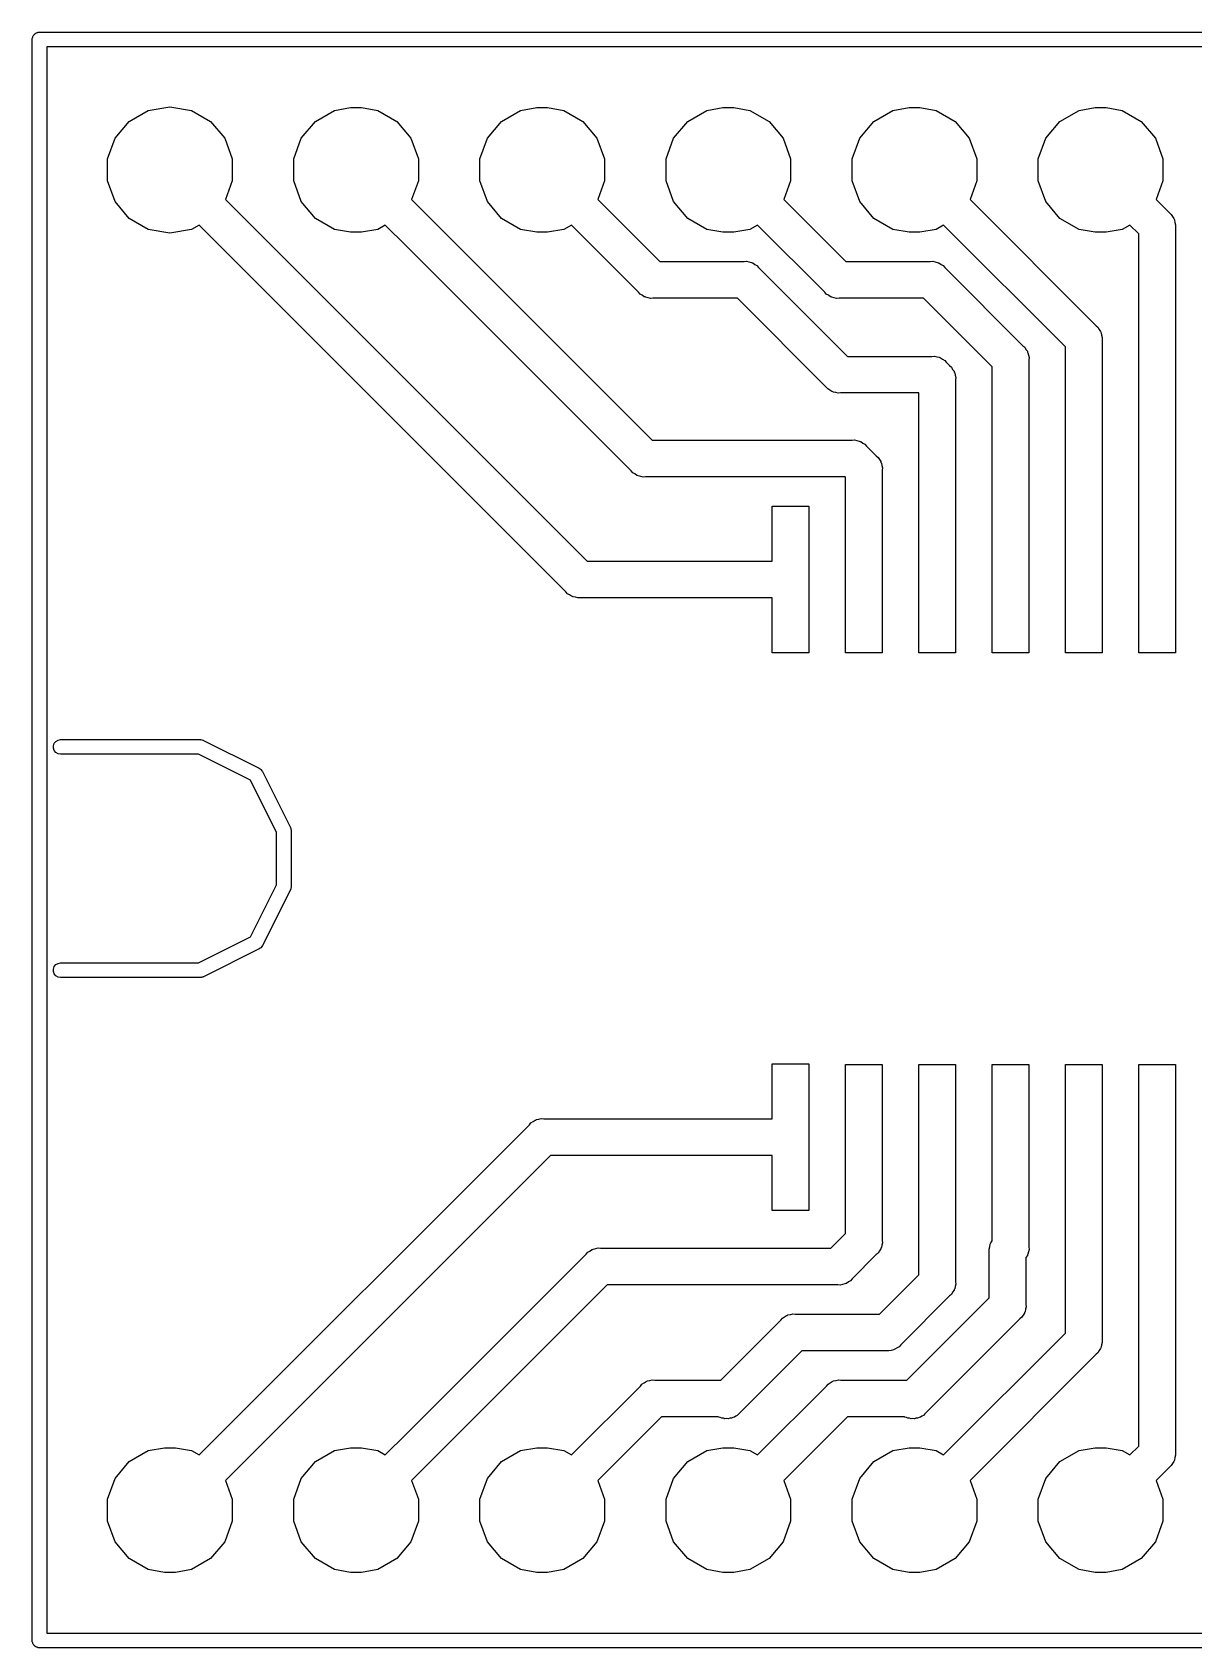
# Model space of a CAD drawing. Extents: x 121.3 to 153, y -103.5 to -81.4.
# Drawn here: x 121.31 to 137.16, y -103.48 to -81.43 of the extents above; entities that cross this region are included whole.
import ezdxf

# ---------------------------------------------------------------- set-up
doc = ezdxf.new("R2010")
doc.units = 0
doc.header["$MEASUREMENT"] = 0
doc.layers.add('BLACK', color=7, linetype='CONTINUOUS')

msp = doc.modelspace()

# ---------------------------------------------------------------- linework, layer by layer
at = {"layer": 'BLACK', "linetype": 'CONTINUOUS'}
for p, q in [((121.312, -81.5164), (121.315, -81.508)), ((121.312, -81.5253), (121.312, -81.5164)), ((121.312, -103.387), (121.312, -81.5253)), ((121.315, -81.508), (121.317, -81.4993)), ((121.317, -81.4993), (121.321, -81.4916)), ((121.321, -81.4916), (121.324, -81.4832)), ((121.324, -81.4832), (121.33, -81.4764)), ((121.33, -81.4764), (121.334, -81.4687)), ((121.334, -81.4687), (121.341, -81.463)), ((121.341, -81.463), (121.347, -81.4562)), ((121.347, -81.4562), (121.354, -81.4518)), ((121.354, -81.4518), (121.361, -81.4461)), ((121.361, -81.4461), (121.37, -81.443)), ((121.37, -81.443), (121.377, -81.4386)), ((121.377, -81.4386), (121.386, -81.437)), ((121.386, -81.437), (121.394, -81.434)), ((121.394, -81.434), (121.403, -81.434)), ((121.403, -81.434), (121.403, -81.434)), ((121.403, -81.434), (152.917, -81.434)), ((121.512, -81.634), (121.512, -103.278)), ((152.808, -81.634), (121.512, -81.634)), ((122.443, -82.8804), (122.635, -82.6508)), ((122.635, -82.6508), (122.895, -82.5009)), ((122.895, -82.5009), (123.19, -82.4489)), ((123.19, -82.4489), (123.485, -82.5009)), ((123.485, -82.5009), (123.745, -82.6508)), ((123.745, -82.6508), (123.937, -82.8804)), ((124.983, -82.8804), (125.175, -82.6508)), ((125.175, -82.6508), (125.435, -82.5009)), ((125.435, -82.5009), (125.656, -82.462)), ((125.656, -82.462), (125.804, -82.462)), ((125.804, -82.462), (126.025, -82.5009)), ((126.025, -82.5009), (126.285, -82.6508)), ((126.285, -82.6508), (126.477, -82.8804)), ((127.523, -82.8804), (127.715, -82.6508)), ((127.715, -82.6508), (127.975, -82.5009)), ((127.975, -82.5009), (128.196, -82.462)), ((128.196, -82.462), (128.344, -82.462)), ((128.344, -82.462), (128.565, -82.5009)), ((128.565, -82.5009), (128.825, -82.6508)), ((128.825, -82.6508), (129.017, -82.8804)), ((130.063, -82.8804), (130.255, -82.6508)), ((130.255, -82.6508), (130.515, -82.5009)), ((130.515, -82.5009), (130.736, -82.462)), ((130.736, -82.462), (130.884, -82.462)), ((130.884, -82.462), (131.105, -82.5009)), ((131.105, -82.5009), (131.365, -82.6508)), ((131.365, -82.6508), (131.557, -82.8804)), ((132.603, -82.8804), (132.795, -82.6508)), ((132.795, -82.6508), (133.055, -82.5009)), ((133.055, -82.5009), (133.276, -82.462)), ((133.276, -82.462), (133.424, -82.462)), ((133.424, -82.462), (133.645, -82.5009)), ((133.645, -82.5009), (133.905, -82.6508)), ((133.905, -82.6508), (134.097, -82.8804)), ((135.143, -82.8804), (135.335, -82.6508)), ((135.335, -82.6508), (135.595, -82.5009)), ((135.595, -82.5009), (135.816, -82.462)), ((135.816, -82.462), (135.964, -82.462)), ((135.964, -82.462), (136.185, -82.5009)), ((136.185, -82.5009), (136.445, -82.6508)), ((136.445, -82.6508), (136.637, -82.8804)), ((122.34, -83.1621), (122.443, -82.8804)), ((123.937, -82.8804), (124.04, -83.1621)), ((124.88, -83.1621), (124.983, -82.8804)), ((126.477, -82.8804), (126.58, -83.1621)), ((127.42, -83.1621), (127.523, -82.8804)), ((129.017, -82.8804), (129.12, -83.1621)), ((129.96, -83.1621), (130.063, -82.8804)), ((131.557, -82.8804), (131.66, -83.1621)), ((132.5, -83.1621), (132.603, -82.8804)), ((134.097, -82.8804), (134.2, -83.1621)), ((135.04, -83.1621), (135.143, -82.8804)), ((136.637, -82.8804), (136.74, -83.1621)), ((122.34, -83.4619), (122.34, -83.1621)), ((124.04, -83.1621), (124.04, -83.4619)), ((124.88, -83.4619), (124.88, -83.1621)), ((126.58, -83.1621), (126.58, -83.4619)), ((127.42, -83.4619), (127.42, -83.1621)), ((129.12, -83.1621), (129.12, -83.4619)), ((129.96, -83.4619), (129.96, -83.1621)), ((131.66, -83.1621), (131.66, -83.4619)), ((132.5, -83.4619), (132.5, -83.1621)), ((134.2, -83.1621), (134.2, -83.4619)), ((135.04, -83.4619), (135.04, -83.1621)), ((136.74, -83.1621), (136.74, -83.4619)), ((122.443, -83.7436), (122.34, -83.4619)), ((124.04, -83.4619), (123.948, -83.716)), ((124.983, -83.7436), (124.88, -83.4619)), ((126.58, -83.4619), (126.488, -83.716)), ((127.523, -83.7436), (127.42, -83.4619)), ((129.12, -83.4619), (129.028, -83.716)), ((130.063, -83.7436), (129.96, -83.4619)), ((131.66, -83.4619), (131.568, -83.716)), ((132.603, -83.7436), (132.5, -83.4619)), ((134.2, -83.4619), (134.108, -83.716)), ((135.143, -83.7436), (135.04, -83.4619)), ((136.74, -83.4619), (136.648, -83.716)), ((122.635, -83.9732), (122.443, -83.7436)), ((123.948, -83.716), (128.882, -88.65)), ((125.175, -83.9732), (124.983, -83.7436)), ((126.488, -83.716), (126.772, -84.0007)), ((127.715, -83.9732), (127.523, -83.7436)), ((129.028, -83.716), (129.874, -84.562)), ((130.255, -83.9732), (130.063, -83.7436)), ((131.568, -83.716), (132.414, -84.562)), ((132.795, -83.9732), (132.603, -83.7436)), ((134.108, -83.716), (135.829, -85.4375)), ((135.335, -83.9732), (135.143, -83.7436)), ((136.648, -83.716), (136.829, -83.8975)), ((122.895, -84.1231), (122.635, -83.9732)), ((125.435, -84.1231), (125.175, -83.9732)), ((127.975, -84.1231), (127.715, -83.9732)), ((130.515, -84.1231), (130.255, -83.9732)), ((133.055, -84.1231), (132.795, -83.9732)), ((135.595, -84.1231), (135.335, -83.9732)), ((136.829, -83.8975), (136.854, -83.9188)), ((136.854, -83.9188), (136.871, -83.9475)), ((136.871, -83.9475), (136.89, -83.9747)), ((136.89, -83.9747), (136.893, -83.9855)), ((136.893, -83.9855), (136.899, -83.9952)), ((123.19, -84.1751), (122.895, -84.1231)), ((123.485, -84.1231), (123.19, -84.1751)), ((123.588, -84.0637), (123.485, -84.1231)), ((128.594, -89.0691), (123.588, -84.0637)), ((125.656, -84.162), (125.435, -84.1231)), ((125.804, -84.162), (125.656, -84.162)), ((126.025, -84.1231), (125.804, -84.162)), ((126.128, -84.0637), (126.025, -84.1231)), ((126.419, -84.3542), (126.128, -84.0637)), ((126.772, -84.0007), (126.772, -84.0007)), ((126.772, -84.0007), (129.772, -87)), ((128.196, -84.162), (127.975, -84.1231)), ((128.344, -84.162), (128.196, -84.162)), ((128.565, -84.1231), (128.344, -84.162)), ((128.668, -84.0637), (128.565, -84.1231)), ((129.586, -84.9811), (128.668, -84.0637)), ((130.736, -84.162), (130.515, -84.1231)), ((130.884, -84.162), (130.736, -84.162)), ((131.105, -84.1231), (130.884, -84.162)), ((131.208, -84.0637), (131.105, -84.1231)), ((132.126, -84.9811), (131.208, -84.0637)), ((133.276, -84.162), (133.055, -84.1231)), ((133.424, -84.162), (133.276, -84.162)), ((133.645, -84.1231), (133.424, -84.162)), ((133.748, -84.0637), (133.645, -84.1231)), ((135.41, -85.7256), (133.748, -84.0637)), ((135.816, -84.162), (135.595, -84.1231)), ((135.964, -84.162), (135.816, -84.162)), ((136.185, -84.1231), (135.964, -84.162)), ((136.288, -84.0637), (136.185, -84.1231)), ((136.41, -84.1856), (136.288, -84.0637)), ((136.41, -87.9), (136.41, -84.1856)), ((136.899, -83.9952), (136.904, -84.0278)), ((136.904, -84.0278), (136.913, -84.0599)), ((136.913, -84.0599), (136.91, -84.0929)), ((136.91, -84.0929), (136.91, -89.9)), ((129.484, -87.4191), (126.419, -84.3542)), ((126.419, -84.3542), (126.419, -84.3542)), ((129.874, -84.562), (131.026, -84.562)), ((131.026, -84.562), (131.059, -84.5591)), ((131.059, -84.5591), (131.091, -84.5677)), ((131.091, -84.5677), (131.124, -84.5735)), ((131.124, -84.5735), (131.134, -84.579)), ((131.134, -84.579), (131.144, -84.5819)), ((131.144, -84.5819), (131.172, -84.601)), ((131.172, -84.601), (131.2, -84.6175)), ((131.2, -84.6175), (131.222, -84.6429)), ((131.222, -84.6429), (132.435, -85.856)), ((132.414, -84.562), (133.566, -84.562)), ((133.566, -84.562), (133.599, -84.5591)), ((133.599, -84.5591), (133.631, -84.5677)), ((133.631, -84.5677), (133.664, -84.5735)), ((133.664, -84.5735), (133.674, -84.579)), ((133.674, -84.579), (133.684, -84.5819)), ((133.684, -84.5819), (133.712, -84.601)), ((133.712, -84.601), (133.74, -84.6175)), ((133.74, -84.6175), (133.762, -84.6429)), ((133.762, -84.6429), (134.829, -85.7103)), ((129.607, -85.0065), (129.586, -84.9811)), ((129.636, -85.023), (129.607, -85.0065)), ((129.663, -85.0421), (129.636, -85.023)), ((129.674, -85.045), (129.663, -85.0421)), ((129.683, -85.0505), (129.674, -85.045)), ((129.716, -85.0563), (129.683, -85.0505)), ((129.748, -85.0649), (129.716, -85.0563)), ((129.781, -85.062), (129.748, -85.0649)), ((130.934, -85.062), (129.781, -85.062)), ((132.147, -86.2751), (130.934, -85.062)), ((132.147, -85.0065), (132.126, -84.9811)), ((132.176, -85.023), (132.147, -85.0065)), ((132.203, -85.0421), (132.176, -85.023)), ((132.214, -85.045), (132.203, -85.0421)), ((132.223, -85.0505), (132.214, -85.045)), ((132.256, -85.0563), (132.223, -85.0505)), ((132.288, -85.0649), (132.256, -85.0563)), ((132.321, -85.062), (132.288, -85.0649)), ((133.474, -85.062), (132.321, -85.062)), ((134.41, -85.9984), (133.474, -85.062)), ((135.829, -85.4375), (135.854, -85.4588)), ((135.854, -85.4588), (135.871, -85.4875)), ((135.871, -85.4875), (135.89, -85.5147)), ((135.89, -85.5147), (135.893, -85.5255)), ((135.893, -85.5255), (135.899, -85.5352)), ((134.829, -85.7103), (134.854, -85.7316)), ((134.854, -85.7316), (134.871, -85.7604)), ((135.41, -87.9), (135.41, -85.7256)), ((135.899, -85.5352), (135.904, -85.5678)), ((135.904, -85.5678), (135.913, -85.5999)), ((135.913, -85.5999), (135.91, -85.6329)), ((135.91, -85.6329), (135.91, -89.9)), ((132.435, -85.856), (133.587, -85.856)), ((133.587, -85.856), (133.621, -85.8531)), ((133.621, -85.8531), (133.653, -85.8617)), ((133.653, -85.8617), (133.685, -85.8675)), ((133.685, -85.8675), (133.695, -85.873)), ((133.695, -85.873), (133.706, -85.8759)), ((133.706, -85.8759), (133.733, -85.8949)), ((133.733, -85.8949), (133.762, -85.9115)), ((133.762, -85.9115), (133.783, -85.9369)), ((133.783, -85.9369), (133.829, -85.9831)), ((134.871, -85.7604), (134.89, -85.7875)), ((134.89, -85.7875), (134.893, -85.7983)), ((134.893, -85.7983), (134.899, -85.808)), ((134.899, -85.808), (134.904, -85.8406)), ((134.904, -85.8406), (134.913, -85.8727)), ((134.913, -85.8727), (134.91, -85.9057)), ((134.91, -85.9057), (134.91, -89.9)), ((133.829, -85.9831), (133.854, -86.0044)), ((133.854, -86.0044), (133.871, -86.0332)), ((133.871, -86.0332), (133.89, -86.0603)), ((133.89, -86.0603), (133.893, -86.0711)), ((133.893, -86.0711), (133.899, -86.0808)), ((133.899, -86.0808), (133.904, -86.1135)), ((133.904, -86.1135), (133.913, -86.1455)), ((133.913, -86.1455), (133.91, -86.1785)), ((133.91, -86.1785), (133.91, -89.9)), ((134.41, -87.9), (134.41, -85.9984)), ((132.168, -86.3005), (132.147, -86.2751)), ((132.197, -86.317), (132.168, -86.3005)), ((132.224, -86.3361), (132.197, -86.317)), ((132.235, -86.339), (132.224, -86.3361)), ((132.244, -86.3445), (132.235, -86.339)), ((132.277, -86.3503), (132.244, -86.3445)), ((132.309, -86.3589), (132.277, -86.3503)), ((132.342, -86.356), (132.309, -86.3589)), ((133.41, -86.356), (132.342, -86.356)), ((133.41, -87.9), (133.41, -86.356)), ((129.772, -87), (132.499, -87)), ((132.499, -87), (132.532, -86.9971)), ((132.532, -86.9971), (132.564, -87.0057)), ((132.564, -87.0057), (132.597, -87.0115)), ((132.597, -87.0115), (132.606, -87.017)), ((132.606, -87.017), (132.617, -87.0199)), ((132.617, -87.0199), (132.644, -87.0389)), ((132.644, -87.0389), (132.673, -87.0555)), ((132.673, -87.0555), (132.694, -87.0809)), ((132.694, -87.0809), (132.829, -87.2155)), ((132.829, -87.2155), (132.854, -87.2368)), ((132.854, -87.2368), (132.871, -87.2655)), ((132.871, -87.2655), (132.89, -87.2927)), ((132.89, -87.2927), (132.893, -87.3035)), ((129.505, -87.4445), (129.484, -87.4191)), ((129.534, -87.461), (129.505, -87.4445)), ((129.561, -87.4801), (129.534, -87.461)), ((129.571, -87.483), (129.561, -87.4801)), ((129.581, -87.4885), (129.571, -87.483)), ((129.614, -87.4943), (129.581, -87.4885)), ((129.646, -87.5029), (129.614, -87.4943)), ((129.679, -87.5), (129.646, -87.5029)), ((132.406, -87.5), (129.679, -87.5)), ((132.41, -87.5036), (132.406, -87.5)), ((132.41, -87.9), (132.41, -87.5036)), ((132.893, -87.3035), (132.899, -87.3132)), ((132.899, -87.3132), (132.904, -87.3458)), ((132.904, -87.3458), (132.913, -87.3779)), ((132.913, -87.3779), (132.91, -87.4109)), ((132.91, -87.4109), (132.91, -89.9)), ((131.41, -88.65), (131.41, -87.9)), ((131.41, -87.9), (131.91, -87.9)), ((131.91, -87.9), (131.91, -89.9)), ((132.41, -89.9), (132.41, -87.9)), ((132.41, -87.9), (132.41, -87.9)), ((133.41, -89.9), (133.41, -87.9)), ((133.41, -87.9), (133.41, -87.9)), ((134.41, -89.9), (134.41, -87.9)), ((134.41, -87.9), (134.41, -87.9)), ((135.41, -89.9), (135.41, -87.9)), ((136.41, -89.9), (136.41, -87.9)), ((128.882, -88.65), (131.41, -88.65)), ((128.615, -89.0945), (128.594, -89.0691)), ((128.644, -89.111), (128.615, -89.0945)), ((128.671, -89.1301), (128.644, -89.111)), ((128.682, -89.133), (128.671, -89.1301)), ((128.691, -89.1385), (128.682, -89.133)), ((128.724, -89.1443), (128.691, -89.1385)), ((128.756, -89.1529), (128.724, -89.1443)), ((128.789, -89.15), (128.756, -89.1529)), ((131.41, -89.15), (128.789, -89.15)), ((131.41, -89.9), (131.41, -89.15)), ((131.91, -89.9), (131.41, -89.9)), ((132.91, -89.9), (132.41, -89.9)), ((133.91, -89.9), (133.41, -89.9)), ((134.91, -89.9), (134.41, -89.9)), ((135.91, -89.9), (135.41, -89.9)), ((136.91, -89.9), (136.41, -89.9)), ((121.599, -91.1688), (121.611, -91.1362)), ((121.599, -91.2036), (121.599, -91.1688)), ((121.611, -91.2362), (121.599, -91.2036)), ((121.611, -91.1362), (121.634, -91.1096)), ((121.634, -91.2628), (121.611, -91.2362)), ((121.634, -91.1096), (121.664, -91.0922)), ((121.664, -91.0922), (121.698, -91.0862)), ((121.698, -91.0862), (123.603, -91.0862)), ((123.603, -91.0862), (123.608, -91.0872)), ((123.608, -91.0872), (123.614, -91.0868)), ((123.614, -91.0868), (123.625, -91.0902)), ((123.625, -91.0902), (123.637, -91.0922)), ((123.637, -91.0922), (123.642, -91.0951)), ((123.642, -91.0951), (123.647, -91.0967)), ((123.647, -91.0967), (124.409, -91.4777)), ((121.664, -91.2802), (121.634, -91.2628)), ((121.698, -91.2862), (121.664, -91.2802)), ((123.579, -91.2862), (121.698, -91.2862)), ((124.29, -91.6417), (123.579, -91.2862)), ((124.409, -91.4777), (124.421, -91.4864)), ((124.646, -92.3527), (124.29, -91.6417)), ((124.421, -91.4864), (124.433, -91.4945)), ((124.433, -91.4945), (124.435, -91.4967)), ((124.435, -91.4967), (124.437, -91.4984)), ((124.437, -91.4984), (124.445, -91.5106)), ((124.445, -91.5106), (124.454, -91.5224)), ((124.454, -91.5224), (124.835, -92.2843)), ((124.646, -93.0673), (124.646, -92.3527)), ((124.835, -92.2843), (124.837, -92.2899)), ((124.837, -92.2899), (124.839, -92.2948)), ((124.839, -92.2948), (124.842, -92.3064)), ((124.842, -92.3064), (124.845, -92.3176)), ((124.845, -92.3176), (124.845, -92.3234)), ((124.845, -92.3234), (124.846, -92.329)), ((124.846, -92.329), (124.846, -93.091)), ((124.29, -93.7783), (124.646, -93.0673)), ((124.835, -93.1357), (124.454, -93.8976)), ((124.837, -93.1301), (124.835, -93.1357)), ((124.839, -93.1252), (124.837, -93.1301)), ((124.842, -93.1136), (124.839, -93.1252)), ((124.845, -93.1024), (124.842, -93.1136)), ((124.846, -93.091), (124.845, -93.0966)), ((124.845, -93.0966), (124.845, -93.1024)), ((123.579, -94.1338), (124.29, -93.7783)), ((124.454, -93.8976), (124.445, -93.9094)), ((124.409, -93.9423), (123.647, -94.3233)), ((124.421, -93.9336), (124.409, -93.9423)), ((124.433, -93.9255), (124.421, -93.9336)), ((124.435, -93.9233), (124.433, -93.9255)), ((124.437, -93.9216), (124.435, -93.9233)), ((124.445, -93.9094), (124.437, -93.9216)), ((121.599, -94.2164), (121.611, -94.1838)), ((121.599, -94.2512), (121.599, -94.2164)), ((121.611, -94.2838), (121.599, -94.2512)), ((121.611, -94.1838), (121.634, -94.1572)), ((121.634, -94.3104), (121.611, -94.2838)), ((121.634, -94.1572), (121.664, -94.1398)), ((121.664, -94.3278), (121.634, -94.3104)), ((121.664, -94.1398), (121.698, -94.1338)), ((121.698, -94.3338), (121.664, -94.3278)), ((121.698, -94.1338), (123.579, -94.1338)), ((123.603, -94.3338), (121.698, -94.3338)), ((123.608, -94.3328), (123.603, -94.3338)), ((123.614, -94.3332), (123.608, -94.3328)), ((123.625, -94.3298), (123.614, -94.3332)), ((123.637, -94.3278), (123.625, -94.3298)), ((123.642, -94.3249), (123.637, -94.3278)), ((123.647, -94.3233), (123.642, -94.3249)), ((131.41, -96.26), (131.41, -95.51)), ((131.41, -95.51), (131.91, -95.51)), ((131.91, -95.51), (131.91, -97.51)), ((132.41, -97.52), (132.41, -95.52)), ((132.41, -95.52), (132.91, -95.52)), ((132.91, -95.52), (132.91, -97.9191)), ((133.41, -97.52), (133.41, -95.52)), ((133.41, -95.52), (133.91, -95.52)), ((133.91, -95.52), (133.91, -98.4823)), ((134.41, -97.52), (134.41, -95.52)), ((134.41, -95.52), (134.91, -95.52)), ((134.91, -95.52), (134.91, -98.0091)), ((135.41, -96.4981), (135.41, -95.52)), ((135.41, -95.52), (135.91, -95.52)), ((135.91, -95.52), (135.91, -99.2791)), ((136.41, -96.4981), (136.41, -95.52)), ((136.41, -95.52), (136.91, -95.52)), ((136.91, -95.52), (136.91, -100.819)), ((128.096, -96.3409), (128.117, -96.3155)), ((128.117, -96.3155), (128.146, -96.299)), ((128.146, -96.299), (128.173, -96.2799)), ((128.173, -96.2799), (128.184, -96.277)), ((128.184, -96.277), (128.193, -96.2715)), ((128.193, -96.2715), (128.226, -96.2657)), ((128.226, -96.2657), (128.258, -96.2571)), ((128.258, -96.2571), (128.291, -96.26)), ((128.291, -96.26), (131.41, -96.26)), ((123.588, -100.848), (128.096, -96.3409)), ((135.41, -99.1864), (135.41, -96.4981)), ((136.41, -100.726), (136.41, -96.4981)), ((128.384, -96.76), (123.948, -101.196)), ((131.41, -96.76), (128.384, -96.76)), ((131.41, -97.51), (131.41, -96.76)), ((131.91, -97.51), (131.41, -97.51)), ((132.41, -97.8264), (132.41, -97.52)), ((132.41, -97.52), (132.41, -97.52)), ((133.41, -98.3896), (133.41, -97.52)), ((133.41, -97.52), (133.41, -97.52)), ((134.41, -97.9237), (134.41, -97.52)), ((134.41, -97.52), (134.41, -97.52)), ((132.21, -98.026), (132.41, -97.8264)), ((128.87, -98.1069), (128.891, -98.0815)), ((128.891, -98.0815), (128.92, -98.0649)), ((128.92, -98.0649), (128.947, -98.0459)), ((128.947, -98.0459), (128.958, -98.043)), ((128.958, -98.043), (128.967, -98.0374)), ((128.967, -98.0374), (129, -98.0317)), ((129, -98.0317), (129.032, -98.0231)), ((129.032, -98.0231), (129.065, -98.026)), ((129.065, -98.026), (132.21, -98.026)), ((132.854, -98.0932), (132.829, -98.1145)), ((132.871, -98.0645), (132.854, -98.0932)), ((132.89, -98.0373), (132.871, -98.0645)), ((132.893, -98.0265), (132.89, -98.0373)), ((132.899, -98.0168), (132.893, -98.0265)), ((132.904, -97.9842), (132.899, -98.0168)), ((132.913, -97.9521), (132.904, -97.9842)), ((132.91, -97.9191), (132.913, -97.9521)), ((134.367, -98.0379), (134.376, -98.0058)), ((134.37, -98.0709), (134.367, -98.0379)), ((134.37, -98.7024), (134.37, -98.0709)), ((134.376, -98.0058), (134.381, -97.9732)), ((134.381, -97.9732), (134.387, -97.9635)), ((134.387, -97.9635), (134.39, -97.9527)), ((134.39, -97.9527), (134.409, -97.9255)), ((134.409, -97.9255), (134.41, -97.9237)), ((134.904, -98.0742), (134.899, -98.1068)), ((134.913, -98.0421), (134.904, -98.0742)), ((134.91, -98.0091), (134.913, -98.0421)), ((126.419, -100.558), (128.87, -98.1069)), ((132.829, -98.1145), (132.499, -98.445)), ((134.871, -98.1544), (134.87, -98.1563)), ((134.87, -98.1563), (134.87, -98.7951)), ((134.89, -98.1273), (134.871, -98.1544)), ((134.893, -98.1165), (134.89, -98.1273)), ((134.899, -98.1068), (134.893, -98.1165)), ((129.158, -98.526), (126.772, -100.911)), ((132.303, -98.526), (129.158, -98.526)), ((132.336, -98.5289), (132.303, -98.526)), ((132.368, -98.5203), (132.336, -98.5289)), ((132.401, -98.5145), (132.368, -98.5203)), ((132.411, -98.5089), (132.401, -98.5145)), ((132.421, -98.5061), (132.411, -98.5089)), ((132.448, -98.487), (132.421, -98.5061)), ((132.477, -98.4704), (132.448, -98.487)), ((132.499, -98.445), (132.477, -98.4704)), ((132.874, -98.926), (133.41, -98.3896)), ((133.913, -98.5153), (133.904, -98.5473)), ((133.91, -98.4823), (133.913, -98.5153)), ((133.829, -98.6777), (133.162, -99.345)), ((133.246, -99.826), (134.37, -98.7024)), ((133.854, -98.6564), (133.829, -98.6777)), ((133.871, -98.6276), (133.854, -98.6564)), ((133.89, -98.6005), (133.871, -98.6276)), ((133.893, -98.5897), (133.89, -98.6005)), ((133.899, -98.58), (133.893, -98.5897)), ((133.904, -98.5473), (133.899, -98.58)), ((131.547, -98.9815), (131.576, -98.9649)), ((131.576, -98.9649), (131.603, -98.9459)), ((131.603, -98.9459), (131.614, -98.943)), ((131.614, -98.943), (131.623, -98.9374)), ((131.623, -98.9374), (131.656, -98.9317)), ((131.656, -98.9317), (131.688, -98.9231)), ((131.688, -98.9231), (131.721, -98.926)), ((131.721, -98.926), (132.874, -98.926)), ((134.814, -98.9692), (134.789, -98.9905)), ((134.831, -98.9405), (134.814, -98.9692)), ((134.85, -98.9133), (134.831, -98.9405)), ((134.853, -98.9025), (134.85, -98.9133)), ((134.859, -98.8928), (134.853, -98.9025)), ((134.864, -98.8602), (134.859, -98.8928)), ((134.873, -98.8281), (134.864, -98.8602)), ((134.87, -98.7951), (134.873, -98.8281)), ((130.706, -99.826), (131.526, -99.0069)), ((131.526, -99.0069), (131.547, -98.9815)), ((134.789, -98.9905), (133.487, -100.292)), ((133.748, -100.848), (135.41, -99.1864)), ((133.064, -99.4145), (133.031, -99.4203)), ((133.074, -99.409), (133.064, -99.4145)), ((133.084, -99.4061), (133.074, -99.409)), ((133.112, -99.387), (133.084, -99.4061)), ((133.14, -99.3705), (133.112, -99.387)), ((133.162, -99.345), (133.14, -99.3705)), ((135.89, -99.3973), (135.871, -99.4245)), ((135.893, -99.3865), (135.89, -99.3973)), ((135.899, -99.3768), (135.893, -99.3865)), ((135.904, -99.3442), (135.899, -99.3768)), ((135.913, -99.3121), (135.904, -99.3442)), ((135.91, -99.2791), (135.913, -99.3121)), ((131.814, -99.426), (130.947, -100.292)), ((132.966, -99.426), (131.814, -99.426)), ((132.999, -99.4289), (132.966, -99.426)), ((133.031, -99.4203), (132.999, -99.4289)), ((135.829, -99.4745), (134.108, -101.196)), ((135.854, -99.4532), (135.829, -99.4745)), ((135.871, -99.4245), (135.854, -99.4532)), ((129.66, -99.865), (129.687, -99.8459)), ((129.687, -99.8459), (129.698, -99.843)), ((129.698, -99.843), (129.707, -99.8375)), ((129.707, -99.8375), (129.74, -99.8317)), ((129.74, -99.8317), (129.772, -99.8231)), ((129.772, -99.8231), (129.805, -99.826)), ((129.805, -99.826), (130.706, -99.826)), ((132.2, -99.865), (132.227, -99.8459)), ((132.227, -99.8459), (132.238, -99.843)), ((132.238, -99.843), (132.247, -99.8375)), ((132.247, -99.8375), (132.28, -99.8317)), ((132.28, -99.8317), (132.312, -99.8231)), ((132.312, -99.8231), (132.345, -99.826)), ((132.345, -99.826), (133.246, -99.826)), ((128.668, -100.848), (129.61, -99.9069)), ((129.61, -99.9069), (129.631, -99.8815)), ((129.631, -99.8815), (129.66, -99.865)), ((131.208, -100.848), (132.15, -99.9069)), ((132.15, -99.9069), (132.171, -99.8815)), ((132.171, -99.8815), (132.2, -99.865)), ((130.947, -100.292), (130.932, -100.308)), ((130.947, -100.292), (130.947, -100.292)), ((133.487, -100.292), (133.472, -100.308)), ((133.487, -100.292), (133.487, -100.292)), ((129.898, -100.326), (129.028, -101.196)), ((130.673, -100.326), (129.898, -100.326)), ((130.679, -100.33), (130.673, -100.326)), ((130.7, -100.336), (130.679, -100.33)), ((130.72, -100.345), (130.7, -100.336)), ((130.742, -100.347), (130.72, -100.345)), ((130.764, -100.353), (130.742, -100.347)), ((130.786, -100.351), (130.764, -100.353)), ((130.808, -100.353), (130.786, -100.351)), ((130.83, -100.347), (130.808, -100.353)), ((130.852, -100.345), (130.83, -100.347)), ((130.872, -100.336), (130.852, -100.345)), ((130.893, -100.33), (130.872, -100.336)), ((130.911, -100.317), (130.893, -100.33)), ((130.932, -100.308), (130.911, -100.317)), ((132.438, -100.326), (131.568, -101.196)), ((133.213, -100.326), (132.438, -100.326)), ((133.219, -100.33), (133.213, -100.326)), ((133.24, -100.336), (133.219, -100.33)), ((133.26, -100.345), (133.24, -100.336)), ((133.282, -100.347), (133.26, -100.345)), ((133.304, -100.353), (133.282, -100.347)), ((133.326, -100.351), (133.304, -100.353)), ((133.348, -100.353), (133.326, -100.351)), ((133.37, -100.347), (133.348, -100.353)), ((133.392, -100.345), (133.37, -100.347)), ((133.412, -100.336), (133.392, -100.345)), ((133.433, -100.33), (133.412, -100.336)), ((133.451, -100.317), (133.433, -100.33)), ((133.472, -100.308), (133.451, -100.317)), ((126.128, -100.848), (126.419, -100.558)), ((126.419, -100.558), (126.419, -100.558)), ((136.288, -100.848), (136.41, -100.726)), ((122.443, -101.168), (122.635, -100.939)), ((122.635, -100.939), (122.895, -100.789)), ((122.895, -100.789), (123.116, -100.75)), ((123.116, -100.75), (123.264, -100.75)), ((123.264, -100.75), (123.485, -100.789)), ((123.485, -100.789), (123.588, -100.848)), ((124.983, -101.168), (125.175, -100.939)), ((125.175, -100.939), (125.435, -100.789)), ((125.435, -100.789), (125.656, -100.75)), ((125.656, -100.75), (125.804, -100.75)), ((125.804, -100.75), (126.025, -100.789)), ((126.025, -100.789), (126.128, -100.848)), ((126.772, -100.911), (126.488, -101.196)), ((126.772, -100.911), (126.772, -100.911)), ((127.523, -101.168), (127.715, -100.939)), ((127.715, -100.939), (127.975, -100.789)), ((127.975, -100.789), (128.196, -100.75)), ((128.196, -100.75), (128.344, -100.75)), ((128.344, -100.75), (128.565, -100.789)), ((128.565, -100.789), (128.668, -100.848)), ((130.063, -101.168), (130.255, -100.939)), ((130.255, -100.939), (130.515, -100.789)), ((130.515, -100.789), (130.736, -100.75)), ((130.736, -100.75), (130.884, -100.75)), ((130.884, -100.75), (131.105, -100.789)), ((131.105, -100.789), (131.208, -100.848)), ((132.603, -101.168), (132.795, -100.939)), ((132.795, -100.939), (133.055, -100.789)), ((133.055, -100.789), (133.276, -100.75)), ((133.276, -100.75), (133.424, -100.75)), ((133.424, -100.75), (133.645, -100.789)), ((133.645, -100.789), (133.748, -100.848)), ((135.143, -101.168), (135.335, -100.939)), ((135.335, -100.939), (135.595, -100.789)), ((135.595, -100.789), (135.816, -100.75)), ((135.816, -100.75), (135.964, -100.75)), ((135.964, -100.75), (136.185, -100.789)), ((136.185, -100.789), (136.288, -100.848)), ((136.89, -100.937), (136.871, -100.964)), ((136.893, -100.926), (136.89, -100.937)), ((136.899, -100.917), (136.893, -100.926)), ((136.904, -100.884), (136.899, -100.917)), ((136.913, -100.852), (136.904, -100.884)), ((136.91, -100.819), (136.913, -100.852)), ((122.34, -101.45), (122.443, -101.168)), ((124.88, -101.45), (124.983, -101.168)), ((127.42, -101.45), (127.523, -101.168)), ((129.96, -101.45), (130.063, -101.168)), ((132.5, -101.45), (132.603, -101.168)), ((135.04, -101.45), (135.143, -101.168)), ((136.829, -101.014), (136.648, -101.196)), ((136.854, -100.993), (136.829, -101.014)), ((136.871, -100.964), (136.854, -100.993)), ((123.948, -101.196), (124.04, -101.45)), ((126.488, -101.196), (126.58, -101.45)), ((129.028, -101.196), (129.12, -101.45)), ((131.568, -101.196), (131.66, -101.45)), ((134.108, -101.196), (134.2, -101.45)), ((136.648, -101.196), (136.74, -101.45)), ((122.34, -101.75), (122.34, -101.45)), ((124.04, -101.45), (124.04, -101.75)), ((124.88, -101.75), (124.88, -101.45)), ((126.58, -101.45), (126.58, -101.75)), ((127.42, -101.75), (127.42, -101.45)), ((129.12, -101.45), (129.12, -101.75)), ((129.96, -101.75), (129.96, -101.45)), ((131.66, -101.45), (131.66, -101.75)), ((132.5, -101.75), (132.5, -101.45)), ((134.2, -101.45), (134.2, -101.75)), ((135.04, -101.75), (135.04, -101.45)), ((136.74, -101.45), (136.74, -101.75)), ((122.443, -102.032), (122.34, -101.75)), ((124.04, -101.75), (123.937, -102.032)), ((124.983, -102.032), (124.88, -101.75)), ((126.58, -101.75), (126.477, -102.032)), ((127.523, -102.032), (127.42, -101.75)), ((129.12, -101.75), (129.017, -102.032)), ((130.063, -102.032), (129.96, -101.75)), ((131.66, -101.75), (131.557, -102.032)), ((132.603, -102.032), (132.5, -101.75)), ((134.2, -101.75), (134.097, -102.032)), ((135.143, -102.032), (135.04, -101.75)), ((136.74, -101.75), (136.637, -102.032)), ((122.635, -102.261), (122.443, -102.032)), ((123.937, -102.032), (123.745, -102.261)), ((125.175, -102.261), (124.983, -102.032)), ((126.477, -102.032), (126.285, -102.261)), ((127.715, -102.261), (127.523, -102.032)), ((129.017, -102.032), (128.825, -102.261)), ((130.255, -102.261), (130.063, -102.032)), ((131.557, -102.032), (131.365, -102.261)), ((132.795, -102.261), (132.603, -102.032)), ((134.097, -102.032), (133.905, -102.261)), ((135.335, -102.261), (135.143, -102.032)), ((136.637, -102.032), (136.445, -102.261)), ((122.895, -102.411), (122.635, -102.261)), ((123.745, -102.261), (123.485, -102.411)), ((125.435, -102.411), (125.175, -102.261)), ((126.285, -102.261), (126.025, -102.411)), ((127.975, -102.411), (127.715, -102.261)), ((128.825, -102.261), (128.565, -102.411)), ((130.515, -102.411), (130.255, -102.261)), ((131.365, -102.261), (131.105, -102.411)), ((133.055, -102.411), (132.795, -102.261)), ((133.905, -102.261), (133.645, -102.411)), ((135.595, -102.411), (135.335, -102.261)), ((136.445, -102.261), (136.185, -102.411)), ((123.116, -102.45), (122.895, -102.411)), ((123.264, -102.45), (123.116, -102.45)), ((123.485, -102.411), (123.264, -102.45)), ((125.656, -102.45), (125.435, -102.411)), ((125.804, -102.45), (125.656, -102.45)), ((126.025, -102.411), (125.804, -102.45)), ((128.196, -102.45), (127.975, -102.411)), ((128.344, -102.45), (128.196, -102.45)), ((128.565, -102.411), (128.344, -102.45)), ((130.736, -102.45), (130.515, -102.411)), ((130.884, -102.45), (130.736, -102.45)), ((131.105, -102.411), (130.884, -102.45)), ((133.276, -102.45), (133.055, -102.411)), ((133.424, -102.45), (133.276, -102.45)), ((133.645, -102.411), (133.424, -102.45)), ((135.816, -102.45), (135.595, -102.411)), ((135.964, -102.45), (135.816, -102.45)), ((136.185, -102.411), (135.964, -102.45)), ((121.512, -103.278), (152.808, -103.278)), ((121.312, -103.396), (121.312, -103.387)), ((121.312, -103.387), (121.312, -103.387)), ((121.315, -103.404), (121.312, -103.396)), ((121.317, -103.413), (121.315, -103.404)), ((121.321, -103.42), (121.317, -103.413)), ((121.324, -103.429), (121.321, -103.42)), ((121.33, -103.436), (121.324, -103.429)), ((121.334, -103.443), (121.33, -103.436)), ((121.341, -103.449), (121.334, -103.443)), ((121.347, -103.456), (121.341, -103.449)), ((121.354, -103.46), (121.347, -103.456)), ((121.361, -103.466), (121.354, -103.46)), ((121.37, -103.469), (121.361, -103.466)), ((121.377, -103.473), (121.37, -103.469)), ((121.386, -103.475), (121.377, -103.473)), ((121.394, -103.478), (121.386, -103.475)), ((121.403, -103.478), (121.394, -103.478)), ((152.917, -103.478), (121.403, -103.478)), ((121.403, -103.478), (121.403, -103.478))]:
    msp.add_line(p, q, dxfattribs=at)

doc.saveas('drawing.dxf')
